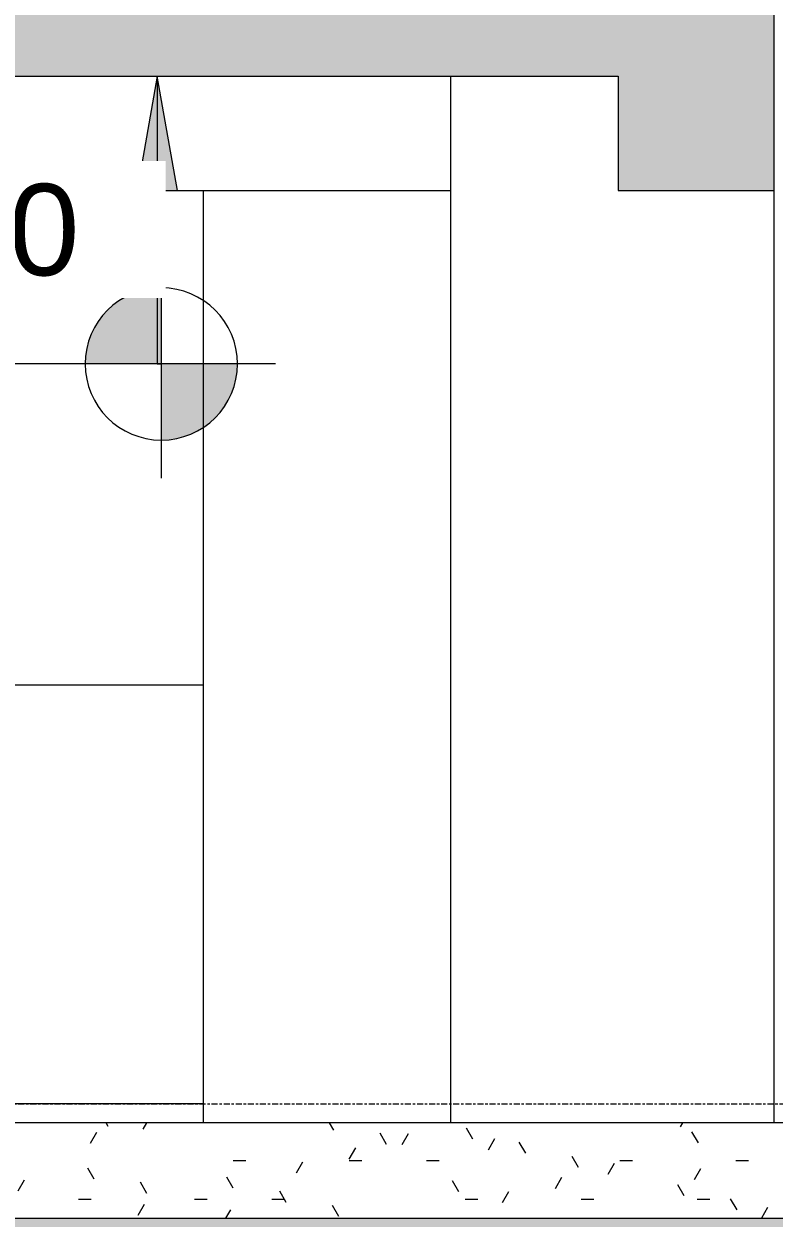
# Model space of a CAD drawing. Header units: millimetres. Extents: x 78096 to 288885, y -20632 to 149556.
# Drawn here: x 239763 to 241734, y 89700 to 92837 of the extents above; entities that cross this region are included whole.
import ezdxf

# ---------------------------------------------------------------- set-up
doc = ezdxf.new("R2010")
doc.units = ezdxf.units.MM
doc.linetypes.add('Centre', pattern=[31.75, 6.35, -4.7625, 15.875, -4.7625])
for name, color, linetype, lineweight in [('A-DETL', 90, 'Continuous', 9), ('A-DETL-GENF', 92, 'Continuous', 9), ('A-FLOR-LEVL', 51, 'Continuous', 9), ('A-WALL', 113, 'Continuous', 9), ('G-ANNO-DIMS', 111, 'Continuous', 9), ('I-WALL', 2, 'Continuous', 9), ('S-BEAM', 12, 'Continuous', 9), ('S-COLS', 52, 'Continuous', 9)]:
    doc.layers.add(name, color=color, linetype=linetype, lineweight=lineweight)
doc.styles.add('Arial_5', font='arial.ttf', dxfattribs={"height": 240})
pattern_1 = [(50, (230762.54, 117385), (728.7365, -63.756), [76.2, -838.2]), (355, (230762.54, 117385), (-140.972, 764.228), [60.96, -670.56]), (100.451, (230823.3, 117379.7), (587.77, 700.467), [64.76, -712.36]), (46.184, (230762.5, 117588.2), (1084.316, -168.171), [114.3, -1257.3]), (96.636, (230852.9, 117574.2), (949.61, 989.71), [97.14, -1068.54]), (351.184, (230762.5, 117588.2), (949.62, 989.7), [91.44, -1005.84]), (21, (230864.14, 117537.4), (606.458, -409.0606), [76.2, -838.2]), (326, (230864.14, 117537.4), (247.208, 736.753), [60.96, -670.56]), (71.451, (230914.7, 117503.3), (853.668, 327.685), [64.76, -712.36]), (37.5, (230762.54, 117385), (12.3547, 338.2201), [33.528, -628.904, 33.528, -647.192, -673.1]), (37.5, (230762.54, 117385), (12.3547, 338.2201), [-1343.152, 33.528, -639.572]), (7.5, (230762.54, 117385), (267.2789, 400.7221), [33.528, -354.584, 33.528, -613.664, -256.54]), (7.5, (230762.54, 117385), (267.2789, 400.7221), [-1035.304, 33.528, -223.012]), (327.5, (230535.98, 117385), (542.3633, -22.9153), [33.528, -220.472, 33.528, -758.952, -1051.56]), (327.5, (230535.98, 117385), (542.3633, -22.9153), [-1046.48, 33.528, -1018.032]), (317.5, (230434.38, 117385), (592.517, 101.707), [33.528, -296.672, 33.528, -492.76, -746.76]), (317.5, (230434.38, 117385), (592.517, 101.707), [-856.488, 33.528, -713.232])]

# ---------------------------------------------------------------- blocks, each defined once
blk = doc.blocks.new('Direct Shape - Basic Wall_500 mm_8361574-4474120-TOMH A-A')
at = {"layer": 'A-WALL', "lineweight": 18}
blk.add_line((14537.9, 92400), (14537.9, 89950), dxfattribs=at)
blk = doc.blocks.new('Direct Shape - M_Concrete-Rectangular Beam_70x70_8402261-4475370-TOMH A-A')
at = {"layer": 'S-BEAM'}
blk.add_line((13942.6, 92400), (15187.9, 92400), dxfattribs=at)
blk = doc.blocks.new('Spot Elevations - M_Spot Elevation - Target Filled-23738-TOMH A-A')
at = {"layer": 'G-ANNO-DIMS'}
h = blk.add_hatch(color=256, dxfattribs=at)
edge = h.paths.add_edge_path()
edge.add_line((24621.6, 83516.9), (24821.6, 83516.9))
edge.add_arc((24621.6, 83516.9), 200, 0, 90)
edge.add_line((24621.6, 83716.9), (24621.6, 83516.9))
h = blk.add_hatch(color=256, dxfattribs=at)
edge = h.paths.add_edge_path()
edge.add_line((24621.6, 83516.9), (24421.6, 83516.9))
edge.add_arc((24621.6, 83516.9), 200, 180, 270)
edge.add_line((24621.6, 83316.9), (24621.6, 83516.9))
for p, q in [((24621.6, 83216.9), (24621.6, 83816.9)), ((24921.6, 83516.9), (23221.6, 83516.9))]:
    blk.add_line(p, q, dxfattribs=at)
blk.add_circle((24621.6, 83516.9), 200, dxfattribs=at)

msp = doc.modelspace()

# ---------------------------------------------------------------- hatches: boundary and pattern name
at = {"layer": 'A-DETL-GENF'}
h = msp.add_hatch(dxfattribs=at)
h.set_pattern_fill('FP_7', color=50, style=0, pattern_type=2)
h.set_pattern_definition(pattern_1)
h.paths.add_polyline_path([(212234.399, 92400), (212234.399, 92700), (217784.412, 92700), (217784.412, 93000), (212234.399, 93000), (212234.399, 93200), (211834.399, 93200), (211834.399, 93000), (211534.389, 93000), (211534.389, 93250), (211334.4, 93250), (211334.4, 92700), (211834.399, 92700), (211834.399, 92400), (212190.132, 92400)])
h.paths.add_polyline_path([(241734.387, 92400), (241734.387, 93200), (241334.387, 93200), (241334.387, 93000), (230084.458, 93000), (230084.458, 92700), (241324.621, 92700), (241324.621, 92400)])
h.paths.add_polyline_path([(227584.412, 92700), (229484.553, 92700), (229484.553, 93000), (227584.412, 93000), (227584.412, 92933.154)])
h.paths.add_polyline_path([(229684.27, 92700), (229684.458, 92700), (229684.27, 92933.154)])
h = msp.add_hatch(dxfattribs=at)
h.set_pattern_fill('FP_7', color=50, style=0, pattern_type=2)
h.set_pattern_definition(pattern_1)
h.paths.add_polyline_path([(268634.367, 80800), (268634.367, 90050), (268484.38, 90050), (268484.38, 89750), (268334.38, 89750), (268334.38, 89050), (268177.262, 89050), (268177.262, 90050), (267880.466, 90050), (267880.466, 88800), (268334.38, 88800), (268334.38, 82800), (230084.458, 82800), (230084.298, 82750), (229684.458, 82750), (229684.27, 82800), (200734.282, 82800), (200734.282, 86100), (205234.386, 86100), (205234.386, 85800), (205534.386, 85800), (205534.386, 86100), (211834.364, 86100), (211834.364, 85800), (212134.411, 85800), (212134.411, 86100), (217784.412, 86100), (217784.412, 86400), (200734.399, 86400), (200734.399, 89400), (205234.386, 89400), (205234.386, 89100), (205534.386, 89100), (205534.386, 89400), (205834.394, 89400), (205834.394, 89700), (200734.399, 89700), (200734.399, 90000), (200434.386, 90000), (200434.399, 80800), (263050.796, 80800)])
h.paths.add_polyline_path([(262134.367, 88800), (267331.843, 88800), (267331.843, 90050), (267039.117, 90050), (267039.117, 89050), (262434.363, 89050), (262434.363, 89700), (247108.423, 89700), (247108.423, 90050), (246998.423, 90050), (246998.423, 89700), (230084.458, 89700), (230084.458, 89400), (241434.374, 89400), (241434.374, 89100), (241734.374, 89100), (241734.374, 89400), (244934.349, 89400), (244934.349, 89100), (245234.362, 89100), (245234.362, 89400), (253584.342, 89400), (253584.342, 89100), (253884.342, 89100), (253884.342, 89400), (262134.367, 89400), (262134.367, 88850.705)])
h.paths.add_polyline_path([(211834.364, 89100), (212134.411, 89100), (212134.411, 89400), (217784.412, 89400), (217784.412, 89700), (207034.394, 89700), (207034.394, 89400), (211834.364, 89400), (211834.364, 89164.74)])
h.paths.add_polyline_path([(228336.374, 89400), (229484.553, 89400), (229484.553, 89700), (227584.412, 89700), (227584.412, 89400), (227932.718, 89400)])
h = msp.add_hatch(dxfattribs=at)
h.set_pattern_fill('FP_13', color=57, style=0, pattern_type=2)
h.set_pattern_definition([(0, (230762.54, 117385), (406.4, 101.6), [33.528, -271.272, 33.528, -271.272, -1625.6]), (0, (230762.54, 117385), (406.4, 101.6), [-609.6, 33.528, -576.072, 33.528, -271.272, -711.2]), (0, (230762.54, 117385), (406.4, 101.6), [-1524, 33.528, -169.672, 33.528, -474.472]), (120, (230914.94, 117435.8), (-291.18818, 301.15272), [33.528, -271.272, 33.528, -271.272, -1625.6]), (120, (230914.94, 117435.8), (-291.18818, 301.15272), [-609.6, 33.528, -576.072, 33.528, -271.272, -711.2]), (120, (230914.94, 117435.8), (-291.18818, 301.15272), [-1524, 33.528, -169.672, 33.528, -474.472]), (240, (230965.74, 117639), (-115.21182, -402.75272), [33.528, -271.272, 33.528, -271.272, -1625.6]), (240, (230965.74, 117639), (-115.21182, -402.75272), [-609.6, 33.528, -576.072, 33.528, -271.272, -711.2]), (240, (230965.74, 117639), (-115.21182, -402.75272), [-1524, 33.528, -169.672, 33.528, -474.472])])
h.paths.add_polyline_path([(244482.617, 89700), (246998.423, 89700), (246998.423, 89950), (239734.009, 89950), (239734.009, 89700), (243675.305, 89700)])
at = {"layer": 'G-ANNO-DIMS'}
msp.add_hatch(color=256, dxfattribs=at).paths.add_polyline_path([(240113.797, 92700), (240060.899, 92400), (240166.695, 92400)])

# ---------------------------------------------------------------- linework, layer by layer
at = {"layer": 'A-DETL', "lineweight": 18}
for p, q in [((241734.387, 92700), (241734.387, 93200)), ((230084.458, 92700), (241324.621, 92700)), ((241324.621, 92700), (241324.621, 92400)), ((241734.387, 92400), (241734.387, 92700)), ((241324.621, 92400), (241734.387, 92400)), ((246998.423, 89950), (239734.009, 89950)), ((239734.009, 89700), (246998.423, 89700))]:
    msp.add_line(p, q, dxfattribs=at)
at = {"layer": 'A-FLOR-LEVL', "linetype": 'Centre'}
msp.add_line((192334.611, 90000), (278486.268, 90000), dxfattribs=at)
at = {"layer": 'G-ANNO-DIMS'}
for p, q in [((240113.797, 92700), (240060.899, 92400)), ((240166.695, 92400), (240113.797, 92700)), ((240113.797, 92700), (240113.797, 91944.047)), ((240060.899, 92400), (240166.695, 92400)), ((240113.797, 91944.047), (240124.426, 91944.047))]:
    msp.add_line(p, q, dxfattribs=at)
at = {"layer": 'I-WALL', "lineweight": 18}
for p, q in [((240234.387, 91100), (239639.009, 91100)), ((240234.387, 90000), (239734.009, 90000))]:
    msp.add_line(p, q, dxfattribs=at)
at = {"layer": 'S-COLS'}
for p, q in [((240884.387, 92700), (240884.387, 89950)), ((241734.387, 89950), (241734.387, 92400))]:
    msp.add_line(p, q, dxfattribs=at)

# ---------------------------------------------------------------- block references
at = {"layer": 'A-WALL', "lineweight": 18}
msp.add_blockref('Direct Shape - Basic Wall_500 mm_8361574-4474120-TOMH A-A', (225696.455, 0), dxfattribs=at)
at = {"layer": 'G-ANNO-DIMS', "extrusion": (0, 0, -1), "rotation": 180}
msp.add_blockref('Spot Elevations - M_Spot Elevation - Target Filled-23738-TOMH A-A', (-215502.85, 175460.968), dxfattribs=at)
at = {"layer": 'S-BEAM'}
msp.add_blockref('Direct Shape - M_Concrete-Rectangular Beam_70x70_8402261-4475370-TOMH A-A', (225696.455, 0), dxfattribs=at)

# ---------------------------------------------------------------- next in the draw order: texts
at = {"layer": 'G-ANNO-DIMS', "insert": (239070.718, 92416.924), "char_height": 240, "width": 1004.89974, "attachment_point": 1, "line_spacing_factor": 0.941778, "style": 'Arial_5', "bg_fill": 3, "box_fill_scale": 1.25, "bg_fill_color": 256, "bg_fill_true_color": 13158600, "bg_fill_transparency": 0}
msp.add_mtext('28.20', dxfattribs=at)

doc.saveas('drawing.dxf')
